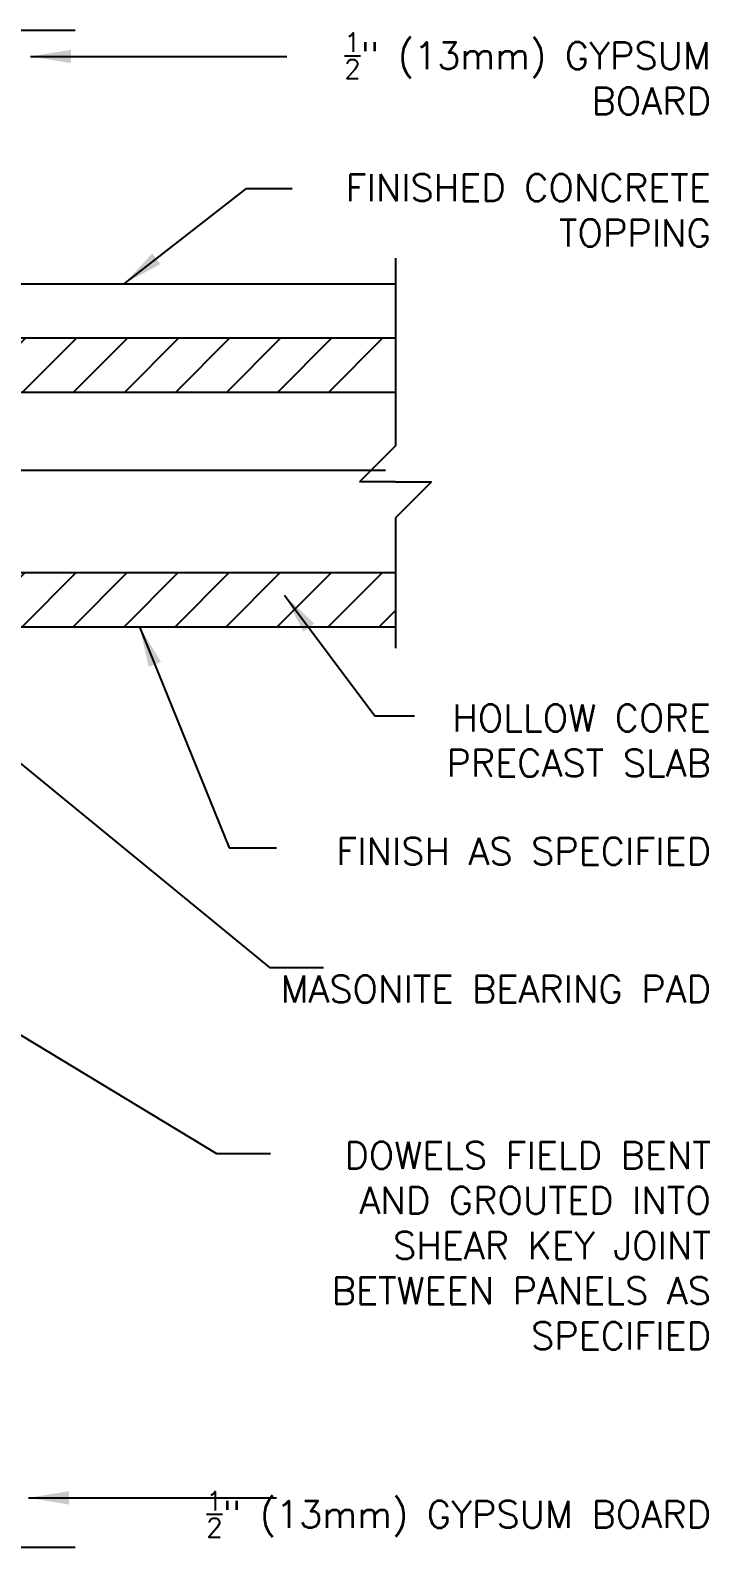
# Model space of a CAD drawing. Header units: inches. Extents: x 248.5 to 303.6, y 147.1 to 213.
# Drawn here: x 284.74 to 303.57, y 169.98 to 212.01 of the extents above; entities that cross this region are included whole.
import ezdxf

# ---------------------------------------------------------------- set-up
doc = ezdxf.new("R2010")
doc.units = ezdxf.units.IN
doc.header["$MEASUREMENT"] = 0
for name, color, linetype in [('HATCH', 12, 'Continuous'), ('line25', 2, 'Continuous'), ('LINE3', 3, 'Continuous'), ('LINE9', 9, 'Continuous'), ('TEXT', 4, 'Continuous')]:
    doc.layers.add(name, color=color, linetype=linetype)
doc.styles.add('DIM', font='romans.shx', dxfattribs={"width": 0.7})
doc.styles.add('ROMANS', font='romans.shx', dxfattribs={"height": 0.75})
doc.dimstyles.new('ext_12', dxfattribs={"dimscale": 12, "dimtxt": 0.09375, "dimasz": 0.09375, "dimexe": 0.09375, "dimexo": 0.0625, "dimgap": 0.0625, "dimtad": 1, "dimdec": 1, "dimzin": 3, "dimdsep": 46, "dimlunit": 4, "dimtxsty": 'DIM', "dimcen": 0.09, "dimdle": 0.09375, "dimclrt": 4, "dimadec": 0, "dimazin": 0, "dimtfac": 1, "dimtdec": 1, "dimtmove": 2, "dimatfit": 3, "dimfxl": 1, "dimfrac": 2, "dimtolj": 1, "dimtzin": 0, "dimarcsym": 0})

msp = doc.modelspace()

# ---------------------------------------------------------------- hatches: boundary and pattern name
at = {"layer": 'HATCH'}
h = msp.add_hatch(dxfattribs=at)
h.set_pattern_fill('ANSI31', color=256, scale=8, style=0)
h.set_pattern_definition([(45, (188.6147, 42.4402), (-0.707107, 0.707107), [])])
edge = h.paths.add_edge_path()
edge.add_line((294.366, 201.994), (294.866, 202.494))
edge.add_line((294.866, 202.494), (294.866, 203.494))
edge.add_line((294.866, 203.494), (283.499, 203.494))
edge.add_arc((283.346, 203.601), 0.186, 318.1805, 325.0817, ccw=False)
edge.add_line((283.485, 203.477), (283.12, 203.477))
edge.add_line((283.12, 203.477), (283.08, 203.453))
edge.add_line((283.08, 203.453), (283.069, 203.494))
edge.add_line((283.069, 203.494), (282.986, 203.494))
edge.add_line((282.986, 203.494), (282.921, 203.494))
edge.add_line((282.921, 203.494), (282.893, 203.477))
edge.add_line((282.893, 203.477), (282.532, 203.477))
edge.add_arc((282.531, 203.602), 0.125, 269.3947, 270.6053, ccw=False)
edge.add_line((282.529, 203.477), (278.632, 203.477))
edge.add_line((278.632, 203.477), (278.632, 201.994))
edge.add_line((278.632, 201.994), (294.366, 201.994))
h = msp.add_hatch(dxfattribs=at)
h.set_pattern_fill('ANSI31', color=256, scale=8, style=0)
h.set_pattern_definition([(45, (188.6147, 44.4402), (-0.707107, 0.707107), [])])
h.paths.add_polyline_path([(294.866, 196.994), (278.632, 196.994), (278.631, 195.494), (294.866, 195.494)])

# ---------------------------------------------------------------- linework, layer by layer
at = {"layer": 'line25'}
for p, q in [((278.632, 203.494), (294.866, 203.494)), ((284.236, 203.494), (294.866, 203.494)), ((278.631, 195.494), (294.866, 195.494)), ((284.236, 195.494), (294.866, 195.494))]:
    msp.add_line(p, q, dxfattribs=at)
at = {"layer": 'LINE3'}
msp.add_line((294.589, 199.823), (278.132, 199.823), dxfattribs=at)
at = {"layer": 'LINE9'}
for p, q in [((285.981, 212.012), (276.944, 212.012)), ((294.866, 205.699), (294.866, 200.505)), ((284.256, 204.994), (294.866, 204.994)), ((278.632, 201.994), (294.866, 201.994)), ((294.866, 200.505), (293.866, 199.505)), ((294.866, 200.505), (294.866, 200.505)), ((294.866, 199.505), (293.866, 199.505)), ((294.866, 199.505), (295.866, 199.505)), ((295.866, 199.505), (294.866, 198.505)), ((294.866, 198.505), (294.866, 194.897)), ((278.632, 196.994), (294.866, 196.994)), ((285.981, 169.985), (276.944, 169.985))]:
    msp.add_line(p, q, dxfattribs=at)

# ---------------------------------------------------------------- texts
at = {"layer": 'TEXT', "char_height": 0.75, "attachment_point": 6, "style": 'ROMANS'}
for s, insert, width in [('\\A1;{\\H0.7x;\\S1/2;}" (13mm) GYPSUM BOARD', (303.604, 210.81), 12.99266), ('\\A1;FINISHED CONCRETE TOPPING', (303.604, 207.027), 12.99266), ('\\A1;HOLLOW CORE PRECAST SLAB', (303.604, 192.341), 10.94608), ('\\A1;FINISH AS SPECIFIED', (303.604, 189.274), 12.93148), ('MASONITE BEARING PAD', (303.604, 185.456), 12.4225), ('DOWELS FIELD BENT AND GROUTED INTO SHEAR KEY JOINT BETWEEN PANELS AS SPECIFIED', (303.604, 178.353), 13.62291), ('\\A1;{\\H0.7x;\\S1/2;}" (13mm) GYPSUM BOARD', (303.604, 170.909), 13.59481)]:
    msp.add_mtext(s, dxfattribs=dict(at, insert=insert, width=width))

# ---------------------------------------------------------------- leaders
at = {"layer": 'TEXT'}
for points in [[(284.748, 211.289), (291.848, 211.289)], [(287.346, 204.994), (290.73, 207.63), (292.001, 207.63)], [(291.786, 196.37), (294.291, 193.021), (295.394, 193.021)], [(287.771, 195.494), (290.252, 189.369), (291.566, 189.369)], [(280.132, 195.244), (291.374, 186.057), (292.869, 186.057)], [(277.132, 188.625), (289.901, 180.903), (291.397, 180.903)]]:
    msp.add_leader(points, dimstyle='ext_12', override={"dimgap": 0.0625, "dimtad": 0}, dxfattribs=at)
msp.add_leader([(284.689, 171.364), (291.566, 171.364)], dimstyle='ext_12', dxfattribs=at)

doc.saveas('drawing.dxf')
